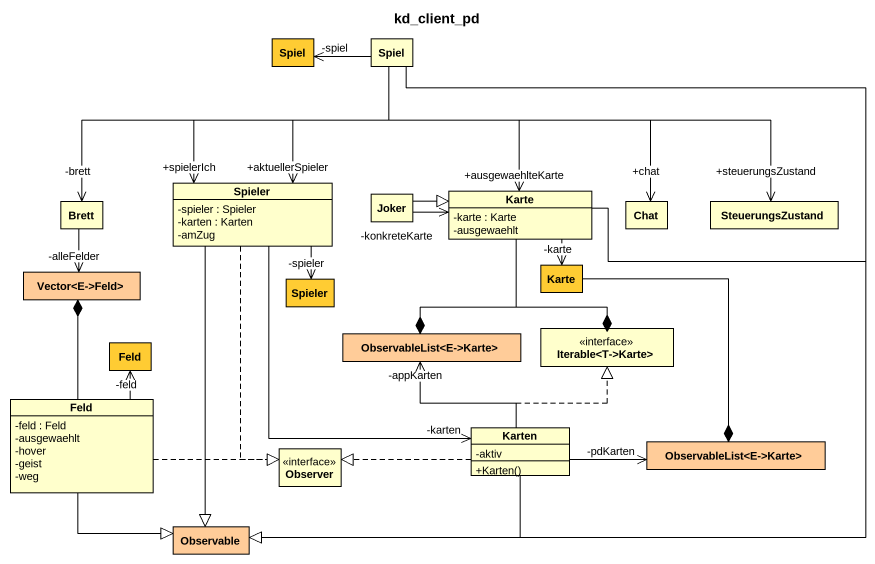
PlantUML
@startuml
title kd_client_pd
hide circle
hide empty members
skinparam classAttributeIconSize 0
class Spiel #FFCC33
class "Spiel" as Spiel_2
class Brett
class Spieler {
  -spieler : Spieler
  -karten : Karten
  -amZug
}
class Joker
class Karte {
  -karte : Karte
  -ausgewaehlt
}
class Chat
class SteuerungsZustand
class "Vector<E->Feld>" as Vector_E_Feld #FFCC99
class "Spieler" as Spieler_2 #FFCC33
class "Karte" as Karte_2 #FFCC33
class "ObservableList<E->Karte>" as ObservableList_E_Karte #FFCC99
interface "Iterable<T->Karte>" as Iterable_T_Karte
class Feld #FFCC33
class "Feld" as Feld_2 {
  -feld : Feld
  -ausgewaehlt
  -hover
  -geist
  -weg
}
class Karten {
  -aktiv
  +Karten()
}
interface Observer
class "ObservableList<E->Karte>" as ObservableList_E_Karte_2 #FFCC99
class Observable #FFCC99
Spiel "-spiel" <-right- Spiel_2
Spiel_2 --|> Observable
Brett "-brett" <-right- Spiel_2
Spieler "+aktuellerSpieler" <-up- Spiel_2
Spieler "+spielerIch" <-up- Spiel_2
Spieler ..|> Observer
Spieler --|> Observable
Joker -right-|> Karte
Karte "+ausgewaehlteKarte" <-up- Spiel_2
Karte "-konkreteKarte" <-left- Joker
Karte --|> Observable
Chat "+chat" <-up- Spiel_2
SteuerungsZustand "+steuerungsZustand" <-left- Spiel_2
Vector_E_Feld "-alleFelder" <-up- Brett
Vector_E_Feld *-- Feld_2
Spieler_2 "-spieler" <-up- Spieler
Karte_2 "-karte" <-up- Karte
ObservableList_E_Karte *-up- Karte
ObservableList_E_Karte "-appKarten" <-- Karten
Iterable_T_Karte *-up- Karte
Feld "-feld" <-- Feld_2
Feld_2 .right.|> Observer
Feld_2 --|> Observable
Karten "-karten" <-up- Spieler
Karten .up.|> Iterable_T_Karte
Karten .left.|> Observer
Karten -left-|> Observable
ObservableList_E_Karte_2 *-up- Karte_2
ObservableList_E_Karte_2 "-pdKarten" <-left- Karten
@enduml
